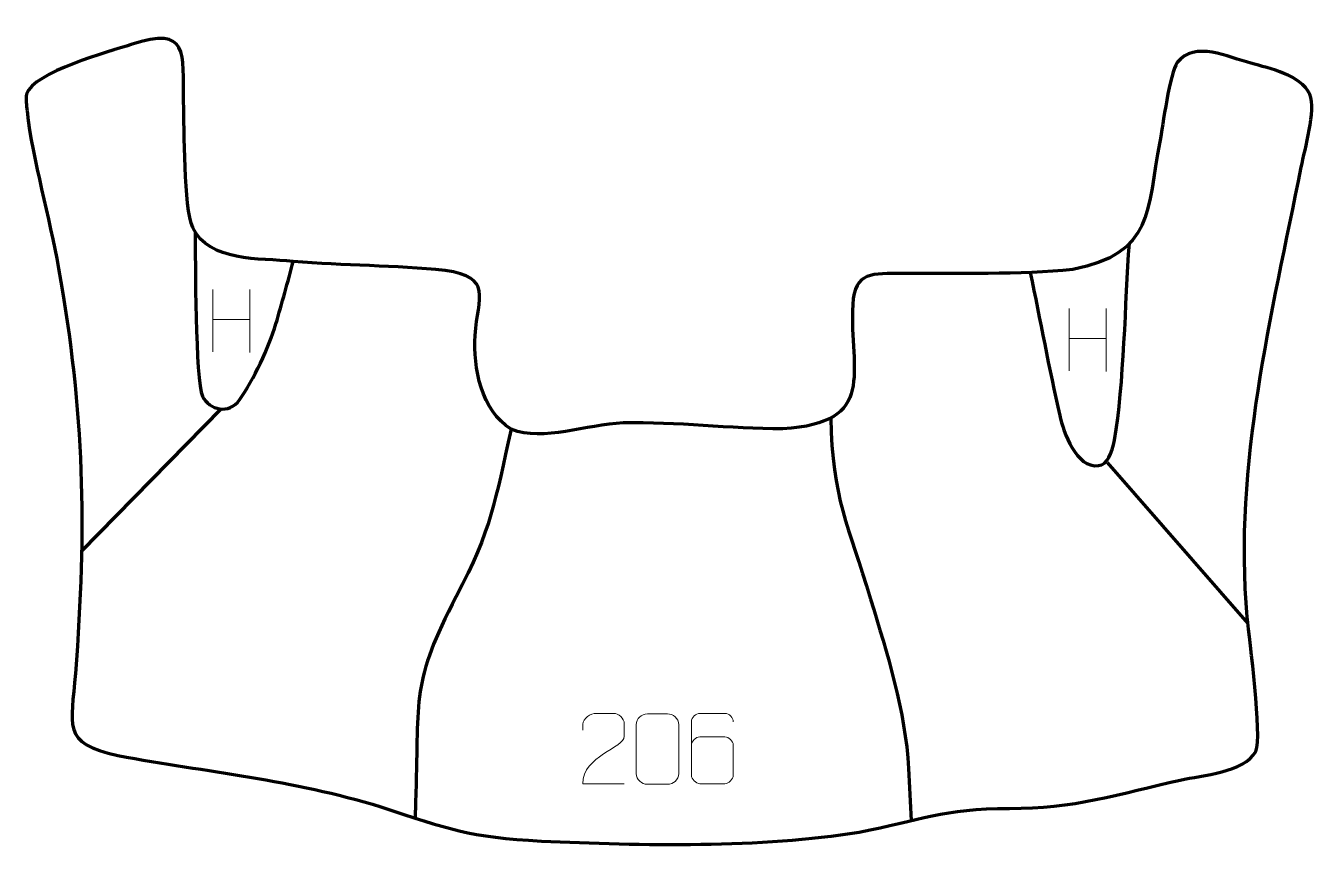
# Model space of a CAD drawing. Header units: millimetres. Extents: x 1015 to 1474, y 278 to 570.
import ezdxf

# ---------------------------------------------------------------- set-up
doc = ezdxf.new("R2010")
doc.units = ezdxf.units.MM
doc.header["$MEASUREMENT"] = 0
doc.layers.add('layer 2', color=7, linetype='Continuous')
doc.layers.add('layer 3', color=7, linetype='Continuous')

msp = doc.modelspace()

# ---------------------------------------------------------------- linework, layer by layer
at = {"layer": 'layer 2', "color": 142, "lineweight": 158}
for points, knots in [([(1075.5514, 496.6909), (1075.7132, 487.4734), (1075.5744, 443.8252), (1078.2462, 438.2605), (1078.2462, 438.2605), (1080.5902, 433.3785), (1087.6613, 431.6604), (1091.3723, 436.9919), (1091.3723, 436.9919), (1096.2722, 444.0315), (1101.8444, 455.7229), (1104.2746, 463.9551), (1104.2746, 463.9551), (1106.4482, 471.318), (1108.4473, 478.7534), (1110.4438, 486.1668)], [0, 0, 0, 0, 0.2, 0.2, 0.2, 0.2, 0.4, 0.4, 0.4, 0.4, 0.6, 0.6, 0.6, 0.6, 1, 1, 1, 1]), ([(1372.094, 482.1979), (1375.558, 465.3941), (1378.8142, 448.1097), (1382.5493, 431.4192), (1382.5493, 431.4192), (1383.8863, 425.4447), (1388.4196, 412.6187), (1396.3138, 413.6257), (1396.3138, 413.6257), (1399.4983, 414.0319), (1401.1128, 417.9481), (1401.9642, 422.6966), (1401.9642, 422.6966), (1405.4699, 442.2489), (1405.7485, 471.9504), (1407.3134, 492.5063)], [0, 0, 0, 0, 0.2, 0.2, 0.2, 0.2, 0.4, 0.4, 0.4, 0.4, 0.6, 0.6, 0.6, 0.6, 1, 1, 1, 1]), ([(1187.8129, 426.5208), (1181.9805, 401.1387), (1180.9124, 391.0028), (1168.3278, 367.165), (1168.3278, 367.165), (1152.3317, 336.8653), (1154.9885, 330.6867), (1153.9556, 297.3175), (1153.9556, 297.3175), (1153.8641, 294.3623), (1153.772, 291.4072), (1153.6773, 288.4521)], [0, 0, 0, 0, 0.25, 0.25, 0.25, 0.25, 0.5, 0.5, 0.5, 0.5, 1, 1, 1, 1]), ([(1301.3018, 430.5608), (1301.6651, 402.1627), (1307.5664, 392.3658), (1315.4236, 366.2303), (1315.4236, 366.2303), (1321.247, 346.8597), (1327.8153, 326.3654), (1328.8702, 306.0962), (1328.8702, 306.0962), (1329.1922, 299.9093), (1329.4015, 293.7483), (1329.8074, 287.5609)], [0, 0, 0, 0, 0.25, 0.25, 0.25, 0.25, 0.5, 0.5, 0.5, 0.5, 1, 1, 1, 1])]:
    msp.add_open_spline(points, degree=3, knots=knots, dxfattribs=at)
at = {"layer": 'layer 2', "color": 250, "lineweight": 9}
for points in [[(1081.8779, 476.1929), (1081.8779, 476.1929), (1081.8779, 454.0002), (1081.8779, 454.0002)], [(1094.9936, 476.1929), (1094.9936, 476.1929), (1094.9936, 453.8426), (1094.9936, 453.8426)], [(1385.8753, 469.4423), (1385.8753, 469.4423), (1385.8753, 447.2496), (1385.8753, 447.2496)], [(1398.991, 469.4423), (1398.991, 469.4423), (1398.991, 447.092), (1398.991, 447.092)], [(1081.8954, 465.5505), (1081.8954, 465.5505), (1094.9936, 465.5505), (1094.9936, 465.5505)], [(1385.8928, 458.7999), (1385.8928, 458.7999), (1398.991, 458.7999), (1398.991, 458.7999)]]:
    msp.add_open_spline(points, degree=3, dxfattribs=at)
at = {"layer": 'layer 2', "color": 142, "lineweight": 158}
for points in [[(1035.273, 383.2393), (1035.273, 383.2393), (1084.9803, 433.9274), (1084.9803, 433.9274)], [(1399.3492, 414.7504), (1399.3492, 414.7504), (1449.3692, 357.517), (1449.3692, 357.517)]]:
    msp.add_open_spline(points, degree=3, dxfattribs=at)
at = {"layer": 'layer 2', "color": 250, "lineweight": 9}
for points, knots in [([(1227.9625, 300.6616), (1223.0481, 300.6619), (1218.1337, 300.6619), (1213.2196, 300.6616), (1213.2196, 300.6616), (1213.2196, 310.5939), (1227.8706, 313.2351), (1227.9625, 317.5454), (1227.9625, 317.5454), (1227.9622, 318.9695), (1227.9622, 320.3932), (1227.9625, 321.8165), (1227.9625, 321.8165), (1227.9456, 323.8936), (1225.8228, 325.6184), (1224.1518, 325.6357), (1224.1518, 325.6357), (1222.0786, 325.6353), (1220.0057, 325.6353), (1217.9333, 325.6357), (1217.9333, 325.6357), (1216.1112, 325.6522), (1213.2865, 323.8601), (1213.2196, 321.7665), (1213.2196, 321.7665), (1213.2196, 321.7665), (1213.2196, 319.7117), (1213.2196, 319.7117)], [0, 0, 0, 0, 0.125, 0.125, 0.125, 0.125, 0.25, 0.25, 0.25, 0.25, 0.375, 0.375, 0.375, 0.375, 0.5, 0.5, 0.5, 0.5, 0.625, 0.625, 0.625, 0.625, 0.75, 0.75, 0.75, 0.75, 1, 1, 1, 1]), ([(1236.1713, 325.4472), (1238.5374, 325.4472), (1240.9039, 325.4472), (1243.2704, 325.4472), (1243.2704, 325.4472), (1245.2509, 325.4828), (1247.2769, 323.9885), (1247.304, 321.5464), (1247.304, 321.5464), (1247.3036, 315.789), (1247.3036, 310.0312), (1247.304, 304.273), (1247.304, 304.273), (1247.1619, 301.9454), (1245.4555, 300.4631), (1243.2704, 300.4523), (1243.2704, 300.4523), (1240.898, 300.4527), (1238.5256, 300.4527), (1236.1536, 300.4523), (1236.1536, 300.4523), (1234.1951, 300.3467), (1232.1887, 302.2346), (1232.2001, 304.2556), (1232.2001, 304.2556), (1232.2005, 310.0362), (1232.2005, 315.8165), (1232.2001, 321.5963), (1232.2001, 321.5963), (1232.2044, 323.7383), (1233.9815, 325.4608), (1236.1713, 325.4472)], [0, 0, 0, 0, 0.11111111, 0.11111111, 0.11111111, 0.11111111, 0.22222222, 0.22222222, 0.22222222, 0.22222222, 0.33333333, 0.33333333, 0.33333333, 0.33333333, 0.44444444, 0.44444444, 0.44444444, 0.44444444, 0.55555556, 0.55555556, 0.55555556, 0.55555556, 0.66666667, 0.66666667, 0.66666667, 0.66666667, 0.77777778, 0.77777778, 0.77777778, 0.77777778, 1, 1, 1, 1]), ([(1266.657, 322.692), (1266.6329, 324.0315), (1265.2767, 325.6847), (1263.7048, 325.6504), (1263.7048, 325.6504), (1260.72, 325.6501), (1257.7348, 325.6501), (1254.7494, 325.6504), (1254.7494, 325.6504), (1253.5303, 325.6653), (1251.8021, 324.2277), (1251.7971, 322.692), (1251.7971, 322.692), (1251.7974, 316.3315), (1251.7974, 309.9707), (1251.7971, 303.61), (1251.7971, 303.61), (1251.8018, 302.4471), (1253.5303, 300.676), (1254.7494, 300.6516), (1254.7494, 300.6516), (1257.7348, 300.6519), (1260.72, 300.6519), (1263.7048, 300.6516), (1263.7048, 300.6516), (1264.9829, 300.6954), (1266.6526, 302.3099), (1266.657, 303.61), (1266.657, 303.61), (1266.657, 307.1933), (1266.657, 310.7764), (1266.657, 314.3591), (1266.657, 314.3591), (1266.6185, 315.8373), (1265.0358, 317.2702), (1263.7048, 317.2682), (1263.7048, 317.2682), (1260.72, 317.2685), (1257.7348, 317.2685), (1254.7494, 317.2682), (1254.7494, 317.2682), (1253.4199, 317.2732), (1251.7769, 315.7659), (1251.8186, 314.3374)], [0, 0, 0, 0, 0.08333333, 0.08333333, 0.08333333, 0.08333333, 0.16666667, 0.16666667, 0.16666667, 0.16666667, 0.25, 0.25, 0.25, 0.25, 0.33333333, 0.33333333, 0.33333333, 0.33333333, 0.41666667, 0.41666667, 0.41666667, 0.41666667, 0.5, 0.5, 0.5, 0.5, 0.58333333, 0.58333333, 0.58333333, 0.58333333, 0.66666667, 0.66666667, 0.66666667, 0.66666667, 0.75, 0.75, 0.75, 0.75, 0.83333333, 0.83333333, 0.83333333, 0.83333333, 1, 1, 1, 1])]:
    msp.add_open_spline(points, degree=3, knots=knots, dxfattribs=at)
at = {"layer": 'layer 3', "color": 242, "lineweight": 158}
msp.add_open_spline([(1015.7353, 545.5455), (1018.2599, 553.406), (1044.9297, 560.6049), (1052.9073, 563.1601), (1052.9073, 563.1601), (1073.733, 569.8304), (1071.0879, 560.4228), (1071.5094, 542.7437), (1071.5094, 542.7437), (1071.7607, 533.5916), (1071.5603, 505.079), (1074.7357, 498.2261), (1074.7357, 498.2261), (1080.4501, 485.8936), (1098.487, 487.3281), (1110.4438, 486.1668), (1110.4438, 486.1668), (1128.3428, 484.5856), (1146.7509, 484.7835), (1164.3859, 482.9743), (1164.3859, 482.9743), (1181.4, 480.2848), (1175.9719, 473.824), (1175.0147, 459.871), (1175.0147, 459.871), (1174.2226, 448.3243), (1177.2383, 433.0699), (1187.8129, 426.5208), (1187.8129, 426.5208), (1199.4391, 421.9536), (1214.4598, 428.2732), (1227.5199, 428.7869), (1227.5199, 428.7869), (1246.7795, 429.2496), (1265.3727, 426.6094), (1284.1966, 426.7216), (1284.1966, 426.7216), (1318.0529, 428.712), (1307.8808, 446.8274), (1309.0507, 470.8414), (1309.0507, 470.8414), (1309.635, 482.8355), (1316.337, 481.7105), (1326.7732, 481.8706), (1326.7732, 481.8706), (1345.5639, 482.1119), (1368.9366, 481.1792), (1387.1909, 483.3167), (1387.1909, 483.3167), (1415.8526, 488.7902), (1413.5008, 504.3736), (1418.0758, 528.6488), (1418.0758, 528.6488), (1419.1351, 534.2694), (1421.5961, 553.1798), (1424.311, 556.7389), (1424.311, 556.7389), (1430.4003, 564.7218), (1442.44, 558.6587), (1450.359, 556.5357), (1450.359, 556.5357), (1457.2176, 554.6969), (1467.9456, 552.3927), (1471.4042, 545.5246), (1471.4042, 545.5246), (1473.6141, 539.6768), (1469.6059, 526.2426), (1468.3024, 519.5907), (1468.3024, 519.5907), (1457.7979, 466.6139), (1444.3363, 414.2403), (1449.1275, 359.7929), (1449.1275, 359.7929), (1449.9337, 351.5424), (1454.5332, 317.5303), (1452.2093, 312.1455), (1452.2093, 312.1455), (1447.9157, 304.5896), (1433.2542, 303.6839), (1425.3616, 301.9645), (1425.3616, 301.9645), (1404.0089, 297.1442), (1387.0699, 291.5815), (1364.6904, 291.9064), (1364.6904, 291.9064), (1341.3405, 291.9054), (1332.8446, 287.6022), (1311.3053, 283.4777), (1311.3053, 283.4777), (1276.9531, 277.7535), (1233.5593, 278.6883), (1198.5494, 280.29), (1198.5494, 280.29), (1173.0695, 281.611), (1165.1448, 284.6354), (1141.4691, 292.4887), (1141.4691, 292.4887), (1109.8592, 302.1759), (1080.1962, 304.7472), (1048.1912, 310.6301), (1048.1912, 310.6301), (1027.8826, 315.0425), (1031.6803, 321.3844), (1033.091, 339.8301), (1033.091, 339.8301), (1037.0777, 392.1106), (1036.2715, 431.822), (1027.1244, 483.6789), (1027.1244, 483.6789), (1023.8935, 501.9954), (1017.9645, 521.6169), (1015.9021, 539.6301), (1015.9021, 539.6301), (1015.6715, 541.6436), (1015.4745, 543.5296), (1015.7353, 545.5455)], degree=3, knots=[0, 0, 0, 0, 0.03333333, 0.03333333, 0.03333333, 0.03333333, 0.06666667, 0.06666667, 0.06666667, 0.06666667, 0.1, 0.1, 0.1, 0.1, 0.13333333, 0.13333333, 0.13333333, 0.13333333, 0.16666667, 0.16666667, 0.16666667, 0.16666667, 0.2, 0.2, 0.2, 0.2, 0.23333333, 0.23333333, 0.23333333, 0.23333333, 0.26666667, 0.26666667, 0.26666667, 0.26666667, 0.3, 0.3, 0.3, 0.3, 0.33333333, 0.33333333, 0.33333333, 0.33333333, 0.36666667, 0.36666667, 0.36666667, 0.36666667, 0.4, 0.4, 0.4, 0.4, 0.43333333, 0.43333333, 0.43333333, 0.43333333, 0.46666667, 0.46666667, 0.46666667, 0.46666667, 0.5, 0.5, 0.5, 0.5, 0.53333333, 0.53333333, 0.53333333, 0.53333333, 0.56666667, 0.56666667, 0.56666667, 0.56666667, 0.6, 0.6, 0.6, 0.6, 0.63333333, 0.63333333, 0.63333333, 0.63333333, 0.66666667, 0.66666667, 0.66666667, 0.66666667, 0.7, 0.7, 0.7, 0.7, 0.73333333, 0.73333333, 0.73333333, 0.73333333, 0.76666667, 0.76666667, 0.76666667, 0.76666667, 0.8, 0.8, 0.8, 0.8, 0.83333333, 0.83333333, 0.83333333, 0.83333333, 0.86666667, 0.86666667, 0.86666667, 0.86666667, 0.9, 0.9, 0.9, 0.9, 0.93333333, 0.93333333, 0.93333333, 0.93333333, 1, 1, 1, 1], dxfattribs=at)

doc.saveas('drawing.dxf')
